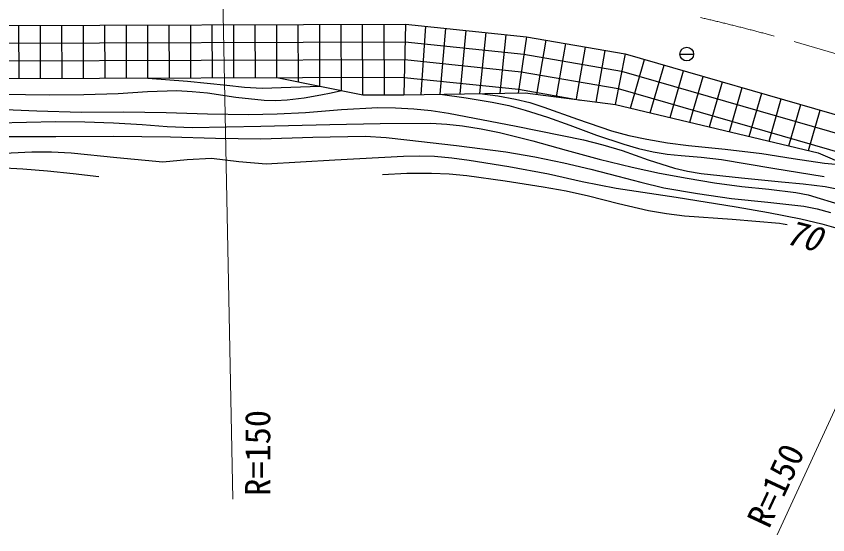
# Model space of a CAD drawing. Units: millimetres, scale not verified. Extents: x 40000 to 680000, y 20000 to 380000.
# Drawn here: x 400216 to 459080, y 265061 to 302716 of the extents above; entities that cross this region are included whole.
import ezdxf
from ezdxf.enums import TextEntityAlignment as Align

# ---------------------------------------------------------------- set-up
doc = ezdxf.new("R2010")
doc.units = ezdxf.units.MM
doc.header["$LTSCALE"] = 1000
doc.linetypes.add('CHAIN', pattern=[18.5, 12, -1.5, 3.5, -1.5])
for name, color, linetype, lineweight in [('M-BGD', 7, 'Continuous', 25), ('M-BMK', 2, 'CHAIN', 13), ('M-STR-HTXT', 7, 'Continuous', 13)]:
    doc.layers.add(name, color=color, linetype=linetype, lineweight=lineweight)
doc.styles.add('ＭＳ ゴシック', font='')
doc.styles.get('ＭＳ ゴシック').set_extended_font_data('MS Gothic')

msp = doc.modelspace()

# ---------------------------------------------------------------- linework, layer by layer
at = {"layer": 'M-BGD'}
for p, q in [((394179, 302023), (428457, 302138)), ((400425, 298195), (400412, 302044)), ((401983, 298200), (401970, 302049)), ((403541, 298205), (403528, 302054)), ((405099, 298211), (405086, 302060)), ((406657, 298216), (406644, 302065)), ((408215, 298221), (408202, 302070)), ((409773, 298226), (409760, 302075)), ((411331, 298231), (411318, 302081)), ((412889, 298237), (412876, 302086)), ((414447, 298242), (414434, 302091)), ((416005, 298247), (415992, 302096)), ((417563, 298252), (417550, 302101)), ((419121, 298258), (419108, 302107)), ((420681, 297942), (420667, 302112)), ((422240, 297627), (422225, 302117)), ((423799, 297311), (423783, 302122)), ((425358, 296995), (425341, 302128)), ((426916, 297001), (426899, 302133)), ((428457, 302138), (428334, 297005)), ((428457, 302138), (437223, 301221)), ((429597, 297026), (429918, 301985)), ((430955, 297048), (431379, 301833)), ((432410, 297072), (432840, 301680)), ((433838, 297095), (434301, 301527)), ((394201, 300740), (428426, 300855)), ((428426, 300848), (437032, 299948)), ((435317, 297119), (435762, 301374)), ((437223, 301221), (436611, 297140)), ((437223, 301221), (444373, 299984)), ((437972, 297040), (438653, 300974)), ((439413, 296854), (440083, 300726)), ((440862, 296715), (441513, 300479)), ((442292, 296468), (442943, 300231)), ((437032, 299948), (444125, 298721)), ((444373, 299984), (443652, 296308)), ((444373, 299984), (469870, 292626)), ((448352, 299965), (449347, 299965)), ((395142, 299460), (428395, 299572)), ((428395, 299563), (436842, 298680)), ((444771, 296043), (445790, 299575)), ((446206, 295701), (447206, 299166)), ((436842, 298680), (443878, 297462)), ((444125, 298721), (469456, 291411)), ((447642, 295358), (448623, 298758)), ((396082, 298180), (428365, 298289)), ((409773, 298226), (412637, 297993)), ((412637, 297993), (415502, 297698)), ((419121, 298258), (425358, 296995)), ((428364, 298275), (436652, 297409)), ((449077, 295015), (450039, 298349)), ((450513, 294672), (451456, 297940)), ((409734, 297239), (411876, 297312)), ((411876, 297312), (412979, 297258)), ((415502, 297698), (416775, 297562)), ((416775, 297562), (418049, 297487)), ((418049, 297487), (420143, 297568)), ((420143, 297568), (422240, 297627)), ((423055, 297158), (423799, 297311)), ((436652, 297409), (441146, 296631)), ((443878, 297462), (469043, 290200)), ((451948, 294330), (452872, 297531)), ((399118, 297056), (402656, 296999)), ((402656, 296999), (405123, 297022)), ((405123, 297022), (407599, 297106)), ((407599, 297106), (409734, 297239)), ((412979, 297258), (414079, 297145)), ((414079, 297145), (416140, 296848)), ((416140, 296848), (418202, 296612)), ((419857, 296648), (421089, 296800)), ((421089, 296800), (422310, 297011)), ((422310, 297011), (423055, 297158)), ((425358, 296995), (428334, 297005)), ((428334, 297005), (437130, 297148)), ((430955, 297048), (432851, 296795)), ((432851, 296795), (434735, 296483)), ((433838, 297095), (435137, 296927)), ((435137, 296927), (436424, 296701)), ((436424, 296701), (437458, 296439)), ((437130, 297148), (443671, 296306)), ((453384, 293987), (454289, 297123)), ((454819, 293644), (455705, 296714)), ((418202, 296612), (419029, 296600)), ((419029, 296600), (419857, 296648)), ((434735, 296483), (435944, 296221)), ((435944, 296221), (437139, 295901)), ((437458, 296439), (438478, 296119)), ((438478, 296119), (440924, 295232)), ((443671, 296306), (458387, 292793)), ((456255, 293302), (457121, 296305)), ((398479, 295985), (401704, 295834)), ((401704, 295834), (404929, 295743)), ((404929, 295743), (408005, 295766)), ((408005, 295766), (411082, 295728)), ((411082, 295728), (414078, 295628)), ((414078, 295628), (417074, 295588)), ((417074, 295588), (419131, 295630)), ((419131, 295630), (421197, 295733)), ((421197, 295733), (423816, 295936)), ((423816, 295936), (426437, 296080)), ((426437, 296080), (427736, 296070)), ((427736, 296070), (429044, 295999)), ((429044, 295999), (430316, 295872)), ((430316, 295872), (431580, 295684)), ((431580, 295684), (436476, 294720)), ((437139, 295901), (438759, 295385)), ((457690, 292959), (458538, 295896)), ((397378, 294949), (400954, 295021)), ((400954, 295021), (403070, 295068)), ((403070, 295068), (405199, 295054)), ((405199, 295054), (407277, 294982)), ((407277, 294982), (409353, 294851)), ((422952, 294851), (426617, 294929)), ((426617, 294929), (430295, 294948)), ((430295, 294948), (431440, 294883)), ((438759, 295385), (440361, 294812)), ((440924, 295232), (443384, 294403)), ((409353, 294851), (411158, 294714)), ((411158, 294714), (412974, 294637)), ((412974, 294637), (417959, 294741)), ((417959, 294741), (422952, 294851)), ((431440, 294883), (432580, 294758)), ((432580, 294758), (433932, 294539)), ((433932, 294539), (435275, 294260)), ((436476, 294720), (441371, 293747)), ((440361, 294812), (442310, 294087)), ((443384, 294403), (444658, 294066)), ((398090, 293978), (403089, 293984)), ((403089, 293984), (407247, 294006)), ((407247, 294006), (411401, 293968)), ((411401, 293968), (414678, 293859)), ((414678, 293859), (417954, 293810)), ((417954, 293810), (421738, 293938)), ((421738, 293938), (425537, 294006)), ((425537, 294006), (427039, 293906)), ((427039, 293906), (428550, 293745)), ((428550, 293745), (432144, 293338)), ((435275, 294260), (437691, 293658)), ((441371, 293747), (442770, 293382)), ((442310, 294087), (444277, 293419)), ((444658, 294066), (445946, 293787)), ((445946, 293787), (447461, 293523)), ((432144, 293338), (435728, 292871)), ((437691, 293658), (440098, 292997)), ((442770, 293382), (444163, 292956)), ((444277, 293419), (445344, 293114)), ((447461, 293523), (448986, 293318)), ((448986, 293318), (451640, 293064)), ((398072, 292723), (401355, 292876)), ((401355, 292876), (402774, 292868)), ((402774, 292868), (404192, 292800)), ((404192, 292800), (407521, 292446)), ((428315, 292553), (429433, 292585)), ((429433, 292585), (430549, 292556)), ((430549, 292556), (431809, 292438)), ((435728, 292871), (437836, 292504)), ((440098, 292997), (442486, 292341)), ((444163, 292956), (446051, 292289)), ((445344, 293114), (446425, 292867)), ((446425, 292867), (447429, 292703)), ((447429, 292703), (448442, 292599)), ((448442, 292599), (449907, 292482)), ((451640, 293064), (454285, 292749)), ((454285, 292749), (456564, 292373)), ((458387, 292793), (470289, 287617)), ((407521, 292446), (410851, 292151)), ((410851, 292151), (412620, 292310)), ((412620, 292310), (414386, 292406)), ((414386, 292406), (416361, 292165)), ((416361, 292165), (418342, 291985)), ((418342, 291985), (423324, 292276)), ((423324, 292276), (428315, 292553)), ((431809, 292438), (433065, 292261)), ((433065, 292261), (435947, 291792)), ((437836, 292504), (439942, 292075)), ((439942, 292075), (441901, 291621)), ((442486, 292341), (444889, 291743)), ((446051, 292289), (447953, 291681)), ((449907, 292482), (451374, 292304)), ((451374, 292304), (455099, 291686)), ((456564, 292373), (458850, 292056)), ((458850, 292056), (459646, 291973)), ((398900, 291729), (400684, 291641)), ((400684, 291641), (402476, 291492)), ((402476, 291492), (404335, 291291)), ((435947, 291792), (438812, 291265)), ((441901, 291621), (443854, 291107)), ((444889, 291743), (446880, 291314)), ((447953, 291681), (448915, 291463)), ((448915, 291463), (449902, 291302)), ((455099, 291686), (458819, 291069)), ((404335, 291291), (406201, 291066)), ((426771, 291234), (428551, 291312)), ((428551, 291312), (430328, 291329)), ((430328, 291329), (431614, 291272)), ((431614, 291272), (432907, 291153)), ((432907, 291153), (435674, 290774)), ((438812, 291265), (441267, 290716)), ((443854, 291107), (445512, 290656)), ((446880, 291314), (448883, 290944)), ((448883, 290944), (450854, 290619)), ((449902, 291302), (452813, 290971)), ((452813, 290971), (455725, 290700)), ((435674, 290774), (438442, 290335)), ((438442, 290335), (440094, 290029)), ((441267, 290716), (443733, 290226)), ((443733, 290226), (448091, 289580)), ((445512, 290656), (447193, 290261)), ((447193, 290261), (449634, 289836)), ((450854, 290619), (452836, 290352)), ((452836, 290352), (454802, 290166)), ((455725, 290700), (457307, 290551)), ((457307, 290551), (458890, 290342)), ((458890, 290342), (460309, 290065)), ((440094, 290029), (441732, 289665)), ((441732, 289665), (443900, 289106)), ((449634, 289836), (452088, 289470)), ((454802, 290166), (456755, 289921)), ((456755, 289921), (457651, 289735)), ((457651, 289735), (458533, 289490)), ((443900, 289106), (446078, 288606)), ((448091, 289580), (452442, 288874)), ((452088, 289470), (454722, 289224)), ((454722, 289224), (457354, 288918)), ((458533, 289490), (460115, 288987)), ((446078, 288606), (447376, 288384)), ((452442, 288874), (454789, 288474)), ((454789, 288474), (457133, 288013)), ((457354, 288918), (458313, 288724)), ((458313, 288724), (459266, 288469)), ((447376, 288384), (448685, 288221)), ((448685, 288221), (452137, 287985)), ((452137, 287985), (455578, 287690)), ((457133, 288013), (458658, 287645)), ((455578, 287690), (455854, 287647)), ((455854, 287647), (456129, 287601)), ((458658, 287645), (460176, 287216))]:
    msp.add_line(p, q, dxfattribs=at)
msp.add_circle((448849, 299965), 498, dxfattribs=at)
at = {"layer": 'M-BMK'}
for start, end in [(74.81216, 76.94308), (72.10413, 74.23505)]:
    msp.add_arc((416392, 158345), 148103, start, end, dxfattribs=at)
at = {"layer": 'M-STR-HTXT'}
for p, q in [((415142, 306443), (415933, 267637)), ((455418, 265061), (469516, 295790))]:
    msp.add_line(p, q, dxfattribs=at)

# ---------------------------------------------------------------- texts
at = {"layer": 'M-BGD', "style": 'ＭＳ ゴシック', "oblique": 15}
msp.add_text('70', height=1833, rotation=345.5, dxfattribs=at).set_placement((455773, 285687), align=Align.BOTTOM_LEFT)
at = {"layer": 'M-STR-HTXT', "style": 'ＭＳ ゴシック'}
for rotation, p in [(90, (419191, 267888)), (65, (455315, 265204))]:
    msp.add_text('R=150', height=1833, rotation=rotation, dxfattribs=at).set_placement(p, align=Align.BOTTOM_LEFT)

doc.saveas('drawing.dxf')
